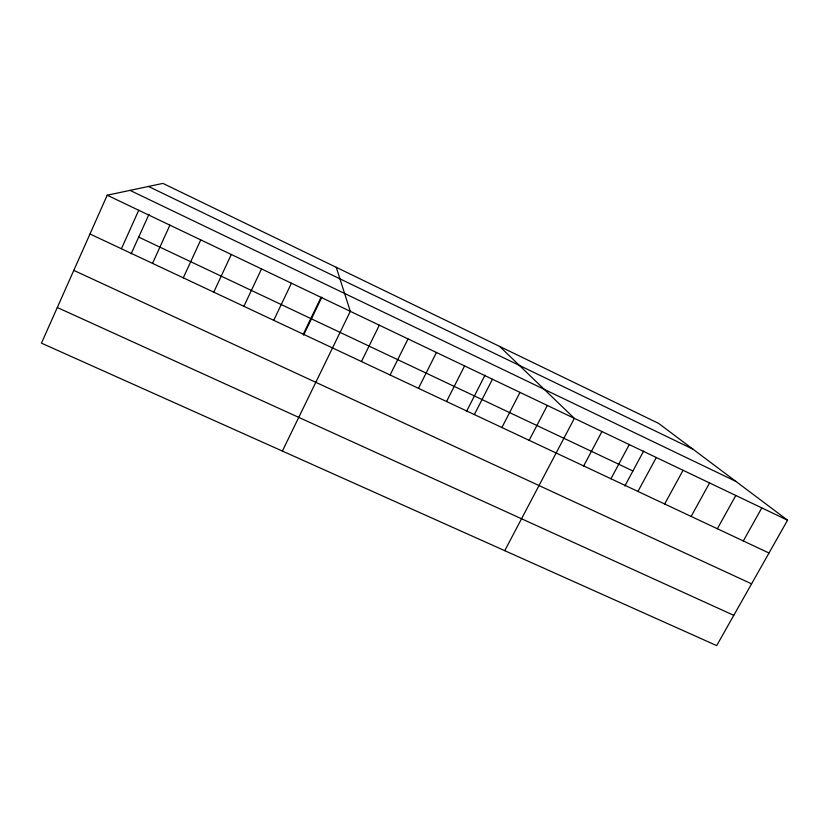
<?xml version="1.0" encoding="UTF-8"?>
<svg xmlns="http://www.w3.org/2000/svg" width="829" height="829" viewBox="0 0 829 829"><rect width="100%" height="100%" fill="white"/><g stroke="black" fill="none" stroke-linecap="round" stroke-linejoin="round"><path stroke-width="1.24" d="M107.21 195.209L41.45 343.154L716.681 645.604L787.55 520.197L658.568 423.37L162.94 183.396L107.21 195.209L787.55 520.197M121.407 248.762L138.723 210.265M131.169 253.767L148.982 214.317M152.515 263.373L169.904 225.156M183.292 277.829L200.763 239.902M213.758 292.15L231.291 254.482M243.902 306.305L261.508 268.917M273.746 320.326L291.414 283.207M303.279 334.201L321.02 297.342M303.601 335.123L321.828 297.259M282.368 451.069L350.315 311.341L336.242 267.301M361.454 361.537L379.319 325.196M390.107 374.998L408.023 338.906M418.469 388.324L436.448 352.48M446.551 401.516L464.582 365.921M466.426 411.598L484.986 375.205M474.354 414.583L492.436 379.226M501.887 427.515L520.011 392.407M529.151 440.323L547.327 405.454M504.757 550.684L574.362 418.365L499.669 346.429M583.678 465.939L601.947 431.546M610.942 478.758L629.263 444.593M624.828 486.001L643.667 451.028M637.936 491.442L656.299 457.504M664.671 503.991L683.065 470.292M691.137 516.426L709.572 482.955M717.344 528.747L735.82 495.493M743.302 540.943L761.81 507.908M57.294 307.507L733.789 615.336M73.791 270.389L751.582 583.854M89.978 233.985L769.011 553.016M138.692 237.104L632.931 470.955M130.018 190.38L735.81 481.359M148.484 186.463L692.857 449.121"/></g></svg>
